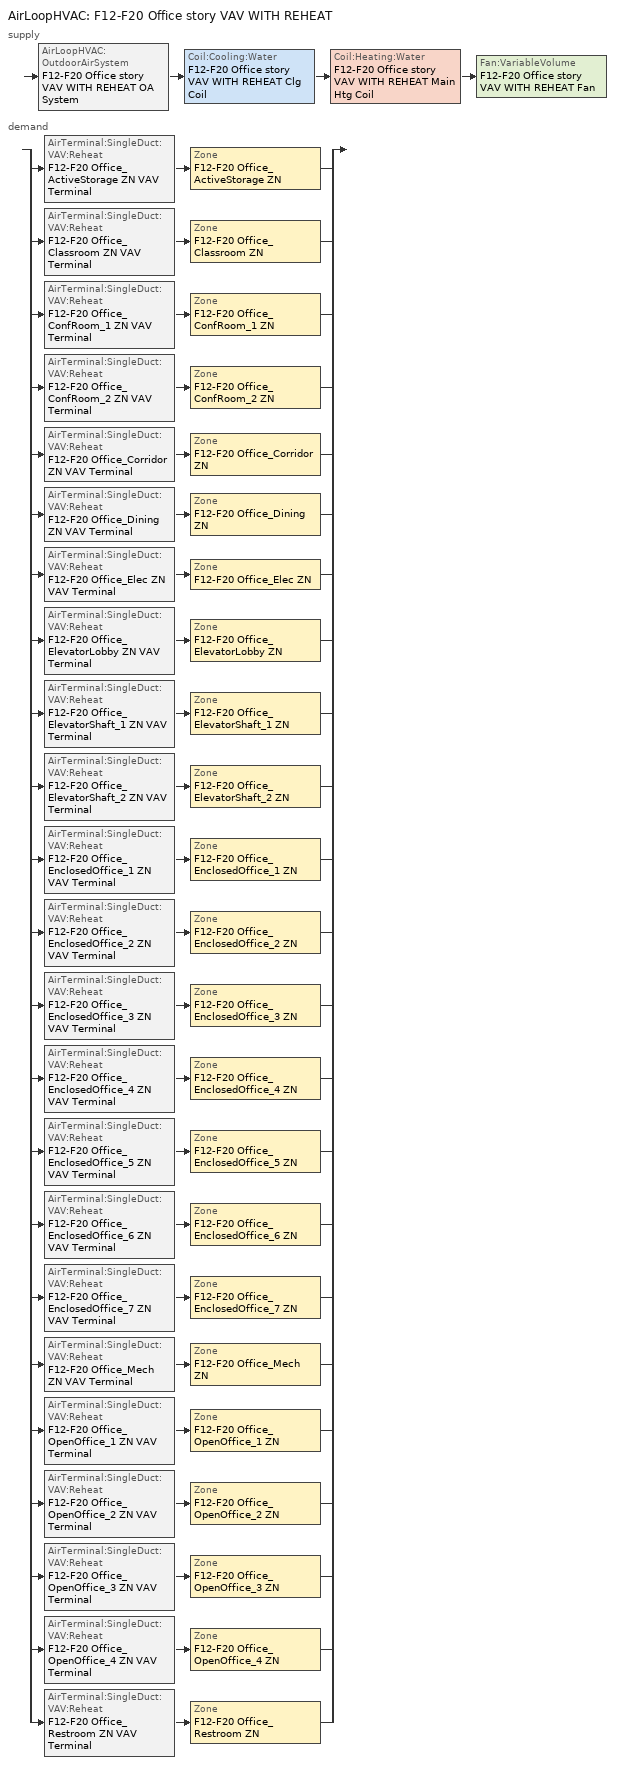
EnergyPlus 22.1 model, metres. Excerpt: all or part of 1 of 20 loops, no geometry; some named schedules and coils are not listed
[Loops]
AirLoopHVAC 'F12-F20 Office story VAV WITH REHEAT'
 supply: AirLoopHVAC:OutdoorAirSystem 'F12-F20 Office story VAV WITH REHEAT OA System' > Coil:Cooling:Water 'F12-F20 Office story VAV WITH REHEAT Clg Coil' > Coil:Heating:Water 'F12-F20 Office story VAV WITH REHEAT Main Htg Coil' > Fan:VariableVolume 'F12-F20 Office story VAV WITH REHEAT Fan'
 demand: split
  | AirTerminal:SingleDuct:VAV:Reheat 'F12-F20 Office_ActiveStorage ZN VAV Terminal' > Zone 'F12-F20 Office_ActiveStorage ZN'
  | AirTerminal:SingleDuct:VAV:Reheat 'F12-F20 Office_Classroom ZN VAV Terminal' > Zone 'F12-F20 Office_Classroom ZN'
  | AirTerminal:SingleDuct:VAV:Reheat 'F12-F20 Office_ConfRoom_1 ZN VAV Terminal' > Zone 'F12-F20 Office_ConfRoom_1 ZN'
  | AirTerminal:SingleDuct:VAV:Reheat 'F12-F20 Office_ConfRoom_2 ZN VAV Terminal' > Zone 'F12-F20 Office_ConfRoom_2 ZN'
  | AirTerminal:SingleDuct:VAV:Reheat 'F12-F20 Office_Corridor ZN VAV Terminal' > Zone 'F12-F20 Office_Corridor ZN'
  | AirTerminal:SingleDuct:VAV:Reheat 'F12-F20 Office_Dining ZN VAV Terminal' > Zone 'F12-F20 Office_Dining ZN'
  | AirTerminal:SingleDuct:VAV:Reheat 'F12-F20 Office_Elec ZN VAV Terminal' > Zone 'F12-F20 Office_Elec ZN'
  | AirTerminal:SingleDuct:VAV:Reheat 'F12-F20 Office_ElevatorLobby ZN VAV Terminal' > Zone 'F12-F20 Office_ElevatorLobby ZN'
  | AirTerminal:SingleDuct:VAV:Reheat 'F12-F20 Office_ElevatorShaft_1 ZN VAV Terminal' > Zone 'F12-F20 Office_ElevatorShaft_1 ZN'
  | AirTerminal:SingleDuct:VAV:Reheat 'F12-F20 Office_ElevatorShaft_2 ZN VAV Terminal' > Zone 'F12-F20 Office_ElevatorShaft_2 ZN'
  | AirTerminal:SingleDuct:VAV:Reheat 'F12-F20 Office_EnclosedOffice_1 ZN VAV Terminal' > Zone 'F12-F20 Office_EnclosedOffice_1 ZN'
  | AirTerminal:SingleDuct:VAV:Reheat 'F12-F20 Office_EnclosedOffice_2 ZN VAV Terminal' > Zone 'F12-F20 Office_EnclosedOffice_2 ZN'
  | AirTerminal:SingleDuct:VAV:Reheat 'F12-F20 Office_EnclosedOffice_3 ZN VAV Terminal' > Zone 'F12-F20 Office_EnclosedOffice_3 ZN'
  | AirTerminal:SingleDuct:VAV:Reheat 'F12-F20 Office_EnclosedOffice_4 ZN VAV Terminal' > Zone 'F12-F20 Office_EnclosedOffice_4 ZN'
  | AirTerminal:SingleDuct:VAV:Reheat 'F12-F20 Office_EnclosedOffice_5 ZN VAV Terminal' > Zone 'F12-F20 Office_EnclosedOffice_5 ZN'
  | AirTerminal:SingleDuct:VAV:Reheat 'F12-F20 Office_EnclosedOffice_6 ZN VAV Terminal' > Zone 'F12-F20 Office_EnclosedOffice_6 ZN'
  | AirTerminal:SingleDuct:VAV:Reheat 'F12-F20 Office_EnclosedOffice_7 ZN VAV Terminal' > Zone 'F12-F20 Office_EnclosedOffice_7 ZN'
  | AirTerminal:SingleDuct:VAV:Reheat 'F12-F20 Office_Mech ZN VAV Terminal' > Zone 'F12-F20 Office_Mech ZN'
  | AirTerminal:SingleDuct:VAV:Reheat 'F12-F20 Office_OpenOffice_1 ZN VAV Terminal' > Zone 'F12-F20 Office_OpenOffice_1 ZN'
  | AirTerminal:SingleDuct:VAV:Reheat 'F12-F20 Office_OpenOffice_2 ZN VAV Terminal' > Zone 'F12-F20 Office_OpenOffice_2 ZN'
  | AirTerminal:SingleDuct:VAV:Reheat 'F12-F20 Office_OpenOffice_3 ZN VAV Terminal' > Zone 'F12-F20 Office_OpenOffice_3 ZN'
  | AirTerminal:SingleDuct:VAV:Reheat 'F12-F20 Office_OpenOffice_4 ZN VAV Terminal' > Zone 'F12-F20 Office_OpenOffice_4 ZN'
  | AirTerminal:SingleDuct:VAV:Reheat 'F12-F20 Office_Restroom ZN VAV Terminal' > Zone 'F12-F20 Office_Restroom ZN'
[ZoneControl:Thermostat] Temperature Difference Between Cutout And Setpoint {deltaC}=0
Name | Zone or ZoneList | Control Type Schedule | Control 1
F12-F20 Office_ActiveStorage ZN Thermostat | F12-F20 Office_ActiveStorage ZN | F12-F20 Office_ActiveStorage ZN Thermostat Schedule | Storage Thermostat 1
F12-F20 Office_Classroom ZN Thermostat | F12-F20 Office_Classroom ZN | F12-F20 Office_Classroom ZN Thermostat Schedule | Classroom Thermostat 1
F12-F20 Office_ConfRoom_1 ZN Thermostat | F12-F20 Office_ConfRoom_1 ZN | F12-F20 Office_ConfRoom_1 ZN Thermostat Schedule | Conference Thermostat 1
F12-F20 Office_ConfRoom_2 ZN Thermostat | F12-F20 Office_ConfRoom_2 ZN | F12-F20 Office_ConfRoom_2 ZN Thermostat Schedule | Conference Thermostat 2
F12-F20 Office_Corridor ZN Thermostat | F12-F20 Office_Corridor ZN | F12-F20 Office_Corridor ZN Thermostat Schedule | Corridor Thermostat 2
F12-F20 Office_Dining ZN Thermostat | F12-F20 Office_Dining ZN | F12-F20 Office_Dining ZN Thermostat Schedule | Dining Thermostat 1
F12-F20 Office_Elec ZN Thermostat | F12-F20 Office_Elec ZN | F12-F20 Office_Elec ZN Thermostat Schedule | Elec/MechRoom Thermostat 5
F12-F20 Office_ElevatorLobby ZN Thermostat | F12-F20 Office_ElevatorLobby ZN | F12-F20 Office_ElevatorLobby ZN Thermostat Schedule | Elevator Lobby Thermostat 3
F12-F20 Office_EnclosedOffice_1 ZN Thermostat | F12-F20 Office_EnclosedOffice_1 ZN | F12-F20 Office_EnclosedOffice_1 ZN Thermostat Schedule | ClosedOffice Thermostat 1
F12-F20 Office_EnclosedOffice_2 ZN Thermostat | F12-F20 Office_EnclosedOffice_2 ZN | F12-F20 Office_EnclosedOffice_2 ZN Thermostat Schedule | ClosedOffice Thermostat 2
F12-F20 Office_EnclosedOffice_3 ZN Thermostat | F12-F20 Office_EnclosedOffice_3 ZN | F12-F20 Office_EnclosedOffice_3 ZN Thermostat Schedule | ClosedOffice Thermostat 3
F12-F20 Office_EnclosedOffice_4 ZN Thermostat | F12-F20 Office_EnclosedOffice_4 ZN | F12-F20 Office_EnclosedOffice_4 ZN Thermostat Schedule | ClosedOffice Thermostat 4
F12-F20 Office_EnclosedOffice_5 ZN Thermostat | F12-F20 Office_EnclosedOffice_5 ZN | F12-F20 Office_EnclosedOffice_5 ZN Thermostat Schedule | ClosedOffice Thermostat 5
F12-F20 Office_EnclosedOffice_6 ZN Thermostat | F12-F20 Office_EnclosedOffice_6 ZN | F12-F20 Office_EnclosedOffice_6 ZN Thermostat Schedule | ClosedOffice Thermostat 6
F12-F20 Office_EnclosedOffice_7 ZN Thermostat | F12-F20 Office_EnclosedOffice_7 ZN | F12-F20 Office_EnclosedOffice_7 ZN Thermostat Schedule | ClosedOffice Thermostat 7
F12-F20 Office_Mech ZN Thermostat | F12-F20 Office_Mech ZN | F12-F20 Office_Mech ZN Thermostat Schedule | Elec/MechRoom Thermostat 6
F12-F20 Office_OpenOffice_1 ZN Thermostat | F12-F20 Office_OpenOffice_1 ZN | F12-F20 Office_OpenOffice_1 ZN Thermostat Schedule | OpenOffice Thermostat 2
F12-F20 Office_OpenOffice_2 ZN Thermostat | F12-F20 Office_OpenOffice_2 ZN | F12-F20 Office_OpenOffice_2 ZN Thermostat Schedule | OpenOffice Thermostat 3
F12-F20 Office_OpenOffice_3 ZN Thermostat | F12-F20 Office_OpenOffice_3 ZN | F12-F20 Office_OpenOffice_3 ZN Thermostat Schedule | OpenOffice Thermostat 4
F12-F20 Office_OpenOffice_4 ZN Thermostat | F12-F20 Office_OpenOffice_4 ZN | F12-F20 Office_OpenOffice_4 ZN Thermostat Schedule | OpenOffice Thermostat 5
F12-F20 Office_Restroom ZN Thermostat | F12-F20 Office_Restroom ZN | F12-F20 Office_Restroom ZN Thermostat Schedule | Restroom Thermostat 1
[ThermostatSetpoint:DualSetpoint]
Name | Heating Setpoint Temperature Schedule | Cooling Setpoint Temperature Schedule
Storage Thermostat 1; Classroom Thermostat 1; Corridor Thermostat 2; Dining Thermostat 1; Elec/MechRoom Thermostat 5; Elevator Lobby Thermostat 3; Elec/MechRoom Thermostat 6; Restroom Thermostat 1 | OfficeLarge HTGSETP_SCH_YES_OPTIMUM | OfficeLarge CLGSETP_SCH_NO_SETBACK
Conference Thermostat 1; Conference Thermostat 2; ClosedOffice Thermostat 1; ClosedOffice Thermostat 2; ClosedOffice Thermostat 3; ClosedOffice Thermostat 4; ClosedOffice Thermostat 5; ClosedOffice Thermostat 6; ClosedOffice Thermostat 7; OpenOffice Thermostat 2; OpenOffice Thermostat 3; OpenOffice Thermostat 4; OpenOffice Thermostat 5 | OfficeLarge HTGSETP_SCH_YES_OPTIMUM - occupant standby mode | OfficeLarge CLGSETP_SCH_NO_SETBACK - occupant standby mode
[AirTerminal:SingleDuct:VAV:Reheat] Availability Schedule=Always On Discrete; Maximum Air Flow Rate {m3/s}=Autosize; Fixed Minimum Air Flow Rate {m3/s}=0; Maximum Hot Water or Steam Flow Rate {m3/s}=Autosize; Minimum Hot Water or Steam Flow Rate {m3/s}=0; Convergence Tolerance=0.001; Damper Heating Action=ReverseWithLimits; Maximum Flow per Zone Floor Area During Reheat {m3/s-m2}=Autocalculate; Maximum Flow Fraction During Reheat=0.5; Maximum Reheat Air Temperature {C}=40
Name | Zone Minimum Air Flow Input Method | Constant Minimum Air Flow Fraction | Reheat Coil | Minimum Air Flow Fraction Schedule
F12-F20 Office_ActiveStorage ZN VAV Terminal | Constant | 0.65 | F12-F20 Office_ActiveStorage ZN Reheat Coil
F12-F20 Office_Classroom ZN VAV Terminal | Constant | 0.512 | F12-F20 Office_Classroom ZN Reheat Coil
F12-F20 Office_ConfRoom_1 ZN VAV Terminal | Scheduled | 0 | F12-F20 Office_ConfRoom_1 ZN Reheat Coil | F12-F20 Office_ConfRoom_1 ZN VAV Terminal - MDP - adjusted
F12-F20 Office_ConfRoom_2 ZN VAV Terminal | Scheduled | 0 | F12-F20 Office_ConfRoom_2 ZN Reheat Coil | F12-F20 Office_ConfRoom_2 ZN VAV Terminal - MDP - adjusted
F12-F20 Office_Corridor ZN VAV Terminal | Constant | 0.219 | F12-F20 Office_Corridor ZN Reheat Coil
F12-F20 Office_Dining ZN VAV Terminal | Constant | 0.313 | F12-F20 Office_Dining ZN Reheat Coil
F12-F20 Office_Elec ZN VAV Terminal | Constant | 0.651 | F12-F20 Office_Elec ZN Reheat Coil
F12-F20 Office_ElevatorLobby ZN VAV Terminal | Constant | 0.406 | F12-F20 Office_ElevatorLobby ZN Reheat Coil
F12-F20 Office_ElevatorShaft_1 ZN VAV Terminal | Constant | 0.01 | F12-F20 Office_ElevatorShaft_1 ZN Reheat Coil
F12-F20 Office_ElevatorShaft_2 ZN VAV Terminal | Constant | 0.01 | F12-F20 Office_ElevatorShaft_2 ZN Reheat Coil
F12-F20 Office_EnclosedOffice_1 ZN VAV Terminal | Scheduled | 0 | F12-F20 Office_EnclosedOffice_1 ZN Reheat Coil | F12-F20 Office_EnclosedOffice_1 ZN VAV Terminal - MDP - adjusted
F12-F20 Office_EnclosedOffice_2 ZN VAV Terminal | Scheduled | 0 | F12-F20 Office_EnclosedOffice_2 ZN Reheat Coil | F12-F20 Office_EnclosedOffice_2 ZN VAV Terminal - MDP - adjusted
F12-F20 Office_EnclosedOffice_3 ZN VAV Terminal | Scheduled | 0 | F12-F20 Office_EnclosedOffice_3 ZN Reheat Coil | F12-F20 Office_EnclosedOffice_3 ZN VAV Terminal - MDP - adjusted
F12-F20 Office_EnclosedOffice_4 ZN VAV Terminal | Scheduled | 0 | F12-F20 Office_EnclosedOffice_4 ZN Reheat Coil | F12-F20 Office_EnclosedOffice_4 ZN VAV Terminal - MDP - adjusted
F12-F20 Office_EnclosedOffice_5 ZN VAV Terminal | Scheduled | 0 | F12-F20 Office_EnclosedOffice_5 ZN Reheat Coil | F12-F20 Office_EnclosedOffice_5 ZN VAV Terminal - MDP - adjusted
F12-F20 Office_EnclosedOffice_6 ZN VAV Terminal | Scheduled | 0 | F12-F20 Office_EnclosedOffice_6 ZN Reheat Coil | F12-F20 Office_EnclosedOffice_6 ZN VAV Terminal - MDP - adjusted
F12-F20 Office_EnclosedOffice_7 ZN VAV Terminal | Scheduled | 0 | F12-F20 Office_EnclosedOffice_7 ZN Reheat Coil | F12-F20 Office_EnclosedOffice_7 ZN VAV Terminal - MDP - adjusted
F12-F20 Office_Mech ZN VAV Terminal | Constant | 0.658 | F12-F20 Office_Mech ZN Reheat Coil
F12-F20 Office_OpenOffice_1 ZN VAV Terminal | Scheduled | 0 | F12-F20 Office_OpenOffice_1 ZN Reheat Coil | F12-F20 Office_OpenOffice_1 ZN VAV Terminal - MDP - adjusted
F12-F20 Office_OpenOffice_2 ZN VAV Terminal | Scheduled | 0 | F12-F20 Office_OpenOffice_2 ZN Reheat Coil | F12-F20 Office_OpenOffice_2 ZN VAV Terminal - MDP - adjusted
F12-F20 Office_OpenOffice_3 ZN VAV Terminal | Scheduled | 0 | F12-F20 Office_OpenOffice_3 ZN Reheat Coil | F12-F20 Office_OpenOffice_3 ZN VAV Terminal - MDP - adjusted
F12-F20 Office_OpenOffice_4 ZN VAV Terminal | Scheduled | 0 | F12-F20 Office_OpenOffice_4 ZN Reheat Coil | F12-F20 Office_OpenOffice_4 ZN VAV Terminal - MDP - adjusted
F12-F20 Office_Restroom ZN VAV Terminal | Constant | 0.215 | F12-F20 Office_Restroom ZN Reheat Coil
[Coil:Heating:Water]
F12-F20 Office story VAV WITH REHEAT Main Htg Coil: Availability Schedule=Always On Discrete; U-Factor Times Area Value {W/K}=Autosize; Maximum Water Flow Rate {m3/s}=Autosize; Performance Input Method=UFactorTimesAreaAndDesignWaterFlowRate; Rated Capacity {W}=Autosize; Rated Inlet Water Temperature {C}=82.2222; Rated Inlet Air Temperature {C}=7.22222; Rated Outlet Water Temperature {C}=71.1111; Rated Outlet Air Temperature {C}=12.7778; Rated Ratio for Air and Water Convection=0.5
[Zone equipment]
F12-F20 Office_ActiveStorage ZN: F12-F20 Office_ActiveStorage ZN VAV Terminal
F12-F20 Office_Classroom ZN: F12-F20 Office_Classroom ZN VAV Terminal
F12-F20 Office_ConfRoom_1 ZN: F12-F20 Office_ConfRoom_1 ZN VAV Terminal
F12-F20 Office_ConfRoom_2 ZN: F12-F20 Office_ConfRoom_2 ZN VAV Terminal
F12-F20 Office_Corridor ZN: F12-F20 Office_Corridor ZN VAV Terminal
F12-F20 Office_Dining ZN: F12-F20 Office_Dining ZN VAV Terminal
F12-F20 Office_Elec ZN: F12-F20 Office_Elec ZN VAV Terminal
F12-F20 Office_ElevatorLobby ZN: F12-F20 Office_ElevatorLobby ZN VAV Terminal
F12-F20 Office_ElevatorShaft_1 ZN: F12-F20 Office_ElevatorShaft_1 ZN VAV Terminal
F12-F20 Office_ElevatorShaft_2 ZN: F12-F20 Office_ElevatorShaft_2 ZN VAV Terminal
F12-F20 Office_EnclosedOffice_1 ZN: F12-F20 Office_EnclosedOffice_1 ZN VAV Terminal
F12-F20 Office_EnclosedOffice_2 ZN: F12-F20 Office_EnclosedOffice_2 ZN VAV Terminal
F12-F20 Office_EnclosedOffice_3 ZN: F12-F20 Office_EnclosedOffice_3 ZN VAV Terminal
F12-F20 Office_EnclosedOffice_4 ZN: F12-F20 Office_EnclosedOffice_4 ZN VAV Terminal
F12-F20 Office_EnclosedOffice_5 ZN: F12-F20 Office_EnclosedOffice_5 ZN VAV Terminal
F12-F20 Office_EnclosedOffice_6 ZN: F12-F20 Office_EnclosedOffice_6 ZN VAV Terminal
F12-F20 Office_EnclosedOffice_7 ZN: F12-F20 Office_EnclosedOffice_7 ZN VAV Terminal
F12-F20 Office_Mech ZN: F12-F20 Office_Mech ZN VAV Terminal
F12-F20 Office_OpenOffice_1 ZN: F12-F20 Office_OpenOffice_1 ZN VAV Terminal
F12-F20 Office_OpenOffice_2 ZN: F12-F20 Office_OpenOffice_2 ZN VAV Terminal
F12-F20 Office_OpenOffice_3 ZN: F12-F20 Office_OpenOffice_3 ZN VAV Terminal
F12-F20 Office_OpenOffice_4 ZN: F12-F20 Office_OpenOffice_4 ZN VAV Terminal
F12-F20 Office_Restroom ZN: F12-F20 Office_Restroom ZN VAV Terminal
[Sizing:Zone] Zone Cooling Design Supply Air Temperature Input Method=SupplyAirTemperature; Zone Cooling Design Supply Air Temperature {C}=12.7778; Zone Cooling Design Supply Air Temperature Difference {deltaC}=11.11; Zone Heating Design Supply Air Temperature Input Method=SupplyAirTemperature; Zone Heating Design Supply Air Temperature {C}=40; Zone Heating Design Supply Air Temperature Difference {deltaC}=11.11; Zone Cooling Design Supply Air Humidity Ratio {kgWater/kgDryAir}=0.0085; Zone Heating Design Supply Air Humidity Ratio {kgWater/kgDryAir}=0.008; Cooling Design Air Flow Method=DesignDayWithLimit; Cooling Design Air Flow Rate {m3/s}=0; Cooling Minimum Air Flow per Zone Floor Area {m3/s-m2}=0.000762; Cooling Minimum Air Flow {m3/s}=0; Cooling Minimum Air Flow Fraction=0; Heating Design Air Flow Method=DesignDay; Heating Design Air Flow Rate {m3/s}=0; Heating Maximum Air Flow per Zone Floor Area {m3/s-m2}=0.002032; Heating Maximum Air Flow {m3/s}=0.141576; Heating Maximum Air Flow Fraction=1; Account for Dedicated Outdoor Air System=No
Name | Design Specification Outdoor Air Object | Design Specification Zone Air Distribution Object
F12-F20 Office_ActiveStorage ZN | Storage Ventilation | F12-F20 Office_ActiveStorage ZN Design Spec Zone Air Dist
F12-F20 Office_Classroom ZN | Classroom Ventilation | F12-F20 Office_Classroom ZN Design Spec Zone Air Dist
F12-F20 Office_ConfRoom_1 ZN | Conference Ventilation | F12-F20 Office_ConfRoom_1 ZN Design Spec Zone Air Dist
F12-F20 Office_ConfRoom_2 ZN | Conference Ventilation | F12-F20 Office_ConfRoom_2 ZN Design Spec Zone Air Dist
F12-F20 Office_Corridor ZN | Corridor Ventilation | F12-F20 Office_Corridor ZN Design Spec Zone Air Dist
F12-F20 Office_Dining ZN | Dining Ventilation | F12-F20 Office_Dining ZN Design Spec Zone Air Dist
F12-F20 Office_Elec ZN | Elec/MechRoom Ventilation | F12-F20 Office_Elec ZN Design Spec Zone Air Dist
F12-F20 Office_ElevatorLobby ZN | Elevator Lobby Ventilation | F12-F20 Office_ElevatorLobby ZN Design Spec Zone Air Dist
F12-F20 Office_ElevatorShaft_1 ZN | Elevator Shaft Ventilation | F12-F20 Office_ElevatorShaft_1 ZN Design Spec Zone Air Dist
F12-F20 Office_ElevatorShaft_2 ZN | Elevator Shaft Ventilation | F12-F20 Office_ElevatorShaft_2 ZN Design Spec Zone Air Dist
F12-F20 Office_EnclosedOffice_1 ZN | ClosedOffice Ventilation | F12-F20 Office_EnclosedOffice_1 ZN Design Spec Zone Air Dist
F12-F20 Office_EnclosedOffice_2 ZN | ClosedOffice Ventilation | F12-F20 Office_EnclosedOffice_2 ZN Design Spec Zone Air Dist
F12-F20 Office_EnclosedOffice_3 ZN | ClosedOffice Ventilation | F12-F20 Office_EnclosedOffice_3 ZN Design Spec Zone Air Dist
F12-F20 Office_EnclosedOffice_4 ZN | ClosedOffice Ventilation | F12-F20 Office_EnclosedOffice_4 ZN Design Spec Zone Air Dist
F12-F20 Office_EnclosedOffice_5 ZN | ClosedOffice Ventilation | F12-F20 Office_EnclosedOffice_5 ZN Design Spec Zone Air Dist
F12-F20 Office_EnclosedOffice_6 ZN | ClosedOffice Ventilation | F12-F20 Office_EnclosedOffice_6 ZN Design Spec Zone Air Dist
F12-F20 Office_EnclosedOffice_7 ZN | ClosedOffice Ventilation | F12-F20 Office_EnclosedOffice_7 ZN Design Spec Zone Air Dist
F12-F20 Office_Mech ZN | Elec/MechRoom Ventilation | F12-F20 Office_Mech ZN Design Spec Zone Air Dist
F12-F20 Office_OpenOffice_1 ZN | OpenOffice Ventilation | F12-F20 Office_OpenOffice_1 ZN Design Spec Zone Air Dist
F12-F20 Office_OpenOffice_2 ZN | OpenOffice Ventilation | F12-F20 Office_OpenOffice_2 ZN Design Spec Zone Air Dist
F12-F20 Office_OpenOffice_3 ZN | OpenOffice Ventilation | F12-F20 Office_OpenOffice_3 ZN Design Spec Zone Air Dist
F12-F20 Office_OpenOffice_4 ZN | OpenOffice Ventilation | F12-F20 Office_OpenOffice_4 ZN Design Spec Zone Air Dist
F12-F20 Office_Restroom ZN | Restroom Ventilation | F12-F20 Office_Restroom ZN Design Spec Zone Air Dist
[DesignSpecification:OutdoorAir] Outdoor Air Method=Sum; Outdoor Air Flow per Zone {m3/s}=0; Outdoor Air Flow Air Changes per Hour {1/hr}=0
Name | Outdoor Air Flow per Person {m3/s-person} | Outdoor Air Flow per Zone Floor Area {m3/s-m2}
Corridor Ventilation; Restroom Ventilation | 0 | 0.0003048
Elec/MechRoom Ventilation; Storage Ventilation | 0 | 0.0006096
Elevator Lobby Ventilation; OpenOffice Ventilation; Conference Ventilation; Dining Ventilation; ClosedOffice Ventilation | 0.00235974 | 0.0003048
Elevator Shaft Ventilation | 0 | 0
Classroom Ventilation | 0.00471947 | 0.0006096
[DesignSpecification:ZoneAirDistribution] Minimum Zone Ventilation Efficiency=0.6
F12-F20 Office_ActiveStorage ZN Design Spec Zone Air Dist; F12-F20 Office_Classroom ZN Design Spec Zone Air Dist; F12-F20 Office_ConfRoom_1 ZN Design Spec Zone Air Dist; F12-F20 Office_ConfRoom_2 ZN Design Spec Zone Air Dist; F12-F20 Office_Corridor ZN Design Spec Zone Air Dist; F12-F20 Office_Dining ZN Design Spec Zone Air Dist; F12-F20 Office_Elec ZN Design Spec Zone Air Dist; F12-F20 Office_ElevatorLobby ZN Design Spec Zone Air Dist; F12-F20 Office_ElevatorShaft_1 ZN Design Spec Zone Air Dist; F12-F20 Office_ElevatorShaft_2 ZN Design Spec Zone Air Dist; F12-F20 Office_EnclosedOffice_1 ZN Design Spec Zone Air Dist; F12-F20 Office_EnclosedOffice_2 ZN Design Spec Zone Air Dist; F12-F20 Office_EnclosedOffice_3 ZN Design Spec Zone Air Dist; F12-F20 Office_EnclosedOffice_4 ZN Design Spec Zone Air Dist; F12-F20 Office_EnclosedOffice_5 ZN Design Spec Zone Air Dist; F12-F20 Office_EnclosedOffice_6 ZN Design Spec Zone Air Dist; F12-F20 Office_EnclosedOffice_7 ZN Design Spec Zone Air Dist; F12-F20 Office_Mech ZN Design Spec Zone Air Dist; F12-F20 Office_OpenOffice_1 ZN Design Spec Zone Air Dist; F12-F20 Office_OpenOffice_2 ZN Design Spec Zone Air Dist; F12-F20 Office_OpenOffice_3 ZN Design Spec Zone Air Dist; F12-F20 Office_OpenOffice_4 ZN Design Spec Zone Air Dist; F12-F20 Office_Restroom ZN Design Spec Zone Air Dist
[Coil:Cooling:Water]
F12-F20 Office story VAV WITH REHEAT Clg Coil: Availability Schedule=Always On Discrete; Design Water Flow Rate {m3/s}=Autosize; Design Air Flow Rate {m3/s}=Autosize; Design Inlet Water Temperature {C}=Autosize; Design Inlet Air Temperature {C}=Autosize; Design Outlet Air Temperature {C}=Autosize; Design Inlet Air Humidity Ratio {kgWater/kgDryAir}=Autosize; Design Outlet Air Humidity Ratio {kgWater/kgDryAir}=Autosize; Type of Analysis=SimpleAnalysis; Heat Exchanger Configuration=CrossFlow
[AirLoopHVAC]
F12-F20 Office story VAV WITH REHEAT: Design Supply Air Flow Rate {m3/s}=AutoSize; Design Return Air Flow Fraction of Supply Air Flow=1
[Sizing:System]
F12-F20 Office story VAV WITH REHEAT: Type of Load to Size On=Sensible; Design Outdoor Air Flow Rate {m3/s}=9.7096; Central Heating Maximum System Air Flow Ratio=0.3; Preheat Design Temperature {C}=7.22222; Preheat Design Humidity Ratio {kgWater/kgDryAir}=0.008; Precool Design Temperature {C}=12.7778; Precool Design Humidity Ratio {kgWater/kgDryAir}=0.008; Central Cooling Design Supply Air Temperature {C}=12.7778; Central Heating Design Supply Air Temperature {C}=12.7778; Type of Zone Sum to Use=Coincident; 100% Outdoor Air in Cooling=No; 100% Outdoor Air in Heating=No; Central Cooling Design Supply Air Humidity Ratio {kgWater/kgDryAir}=0.0085; Central Heating Design Supply Air Humidity Ratio {kgWater/kgDryAir}=0.008; Cooling Supply Air Flow Rate Method=DesignDay; Cooling Supply Air Flow Rate {m3/s}=0; Cooling Supply Air Flow Rate Per Floor Area {m3/s-m2}=0.00996765; Cooling Fraction of Autosized Cooling Supply Air Flow Rate=1; Cooling Supply Air Flow Rate Per Unit Cooling Capacity {m3/s-W}=3.94755e-05; Heating Supply Air Flow Rate Method=DesignDay; Heating Supply Air Flow Rate {m3/s}=0; Heating Supply Air Flow Rate Per Floor Area {m3/s-m2}=0.00996765; Heating Fraction of Autosized Heating Supply Air Flow Rate=1; Heating Fraction of Autosized Cooling Supply Air Flow Rate=1; Heating Supply Air Flow Rate Per Unit Heating Capacity {m3/s-W}=3.15882e-05; System Outdoor Air Method=ZoneSum; Zone Maximum Outdoor Air Fraction=1; Cooling Design Capacity Method=CoolingDesignCapacity; Cooling Design Capacity {W}=Autosize; Cooling Design Capacity Per Floor Area {W/m2}=234.7; Fraction of Autosized Cooling Design Capacity=1; Heating Design Capacity Method=HeatingDesignCapacity; Heating Design Capacity {W}=Autosize; Heating Design Capacity Per Floor Area {W/m2}=157; Fraction of Autosized Heating Design Capacity=1; Central Cooling Capacity Control Method=OnOff; Occupant Diversity=Autosize
[Controller:WaterCoil] Control Variable=Temperature; Actuator Variable=Flow; Maximum Actuated Flow {m3/s}=Autosize; Minimum Actuated Flow {m3/s}=0
Name | Action | Controller Convergence Tolerance {deltaC}
F12-F20 Office story VAV WITH REHEAT Clg Coil Controller | Reverse | Autosize
F12-F20 Office story VAV WITH REHEAT Main Htg Coil Controller | Normal | 0.0001
[Controller:OutdoorAir]
F12-F20 Office story VAV WITH REHEAT OA Controller: Minimum Outdoor Air Flow Rate {m3/s}=0; Maximum Outdoor Air Flow Rate {m3/s}=Autosize; Economizer Control Type=DifferentialDryBulb; Economizer Control Action Type=ModulateFlow; Lockout Type=LockoutWithHeating; Minimum Limit Type=FixedMinimum; Minimum Outdoor Air Schedule=OfficeLarge MinOA_MotorizedDamper_Sched; Maximum Fraction of Outdoor Air Schedule=F12-F20 Office story VAV WITH REHEAT_MAX_OA_FRAC; Mechanical Ventilation Controller=F12-F20 Office story VAV WITH REHEAT Vent Controller; High Humidity Control=No; High Humidity Outdoor Air Flow Ratio=1; Control High Indoor Humidity Based on Outdoor Humidity Ratio=Yes; Heat Recovery Bypass Control Type=BypassWhenOAFlowGreaterThanMinimum
[Controller:MechanicalVentilation]
F12-F20 Office story VAV WITH REHEAT Vent Controller: Availability Schedule=OfficeLarge MinOA_MotorizedDamper_Sched; Demand Controlled Ventilation=No; System Outdoor Air Method=Standard62.1VentilationRateProcedureWithLimit; Zone or ZoneList Name 1=F12-F20 Office_ActiveStorage ZN; Design Specification Outdoor Air Object Name 1=Storage Ventilation; Design Specification Zone Air Distribution Object Name 1=F12-F20 Office_ActiveStorage ZN Design Spec Zone Air Dist; Zone or ZoneList Name 2=F12-F20 Office_Classroom ZN; Design Specification Outdoor Air Object Name 2=Classroom Ventilation; Design Specification Zone Air Distribution Object Name 2=F12-F20 Office_Classroom ZN Design Spec Zone Air Dist; Zone or ZoneList Name 3=F12-F20 Office_ConfRoom_1 ZN; Design Specification Outdoor Air Object Name 3=Conference Ventilation; Design Specification Zone Air Distribution Object Name 3=F12-F20 Office_ConfRoom_1 ZN Design Spec Zone Air Dist; Zone or ZoneList Name 4=F12-F20 Office_ConfRoom_2 ZN; Design Specification Outdoor Air Object Name 4=Conference Ventilation; Design Specification Zone Air Distribution Object Name 4=F12-F20 Office_ConfRoom_2 ZN Design Spec Zone Air Dist; Zone or ZoneList Name 5=F12-F20 Office_Corridor ZN; Design Specification Outdoor Air Object Name 5=Corridor Ventilation; Design Specification Zone Air Distribution Object Name 5=F12-F20 Office_Corridor ZN Design Spec Zone Air Dist; Zone or ZoneList Name 6=F12-F20 Office_Dining ZN; Design Specification Outdoor Air Object Name 6=Dining Ventilation; Design Specification Zone Air Distribution Object Name 6=F12-F20 Office_Dining ZN Design Spec Zone Air Dist; Zone or ZoneList Name 7=F12-F20 Office_Elec ZN; Design Specification Outdoor Air Object Name 7=Elec/MechRoom Ventilation; Design Specification Zone Air Distribution Object Name 7=F12-F20 Office_Elec ZN Design Spec Zone Air Dist; Zone or ZoneList Name 8=F12-F20 Office_ElevatorLobby ZN; Design Specification Outdoor Air Object Name 8=Elevator Lobby Ventilation; Design Specification Zone Air Distribution Object Name 8=F12-F20 Office_ElevatorLobby ZN Design Spec Zone Air Dist; Zone or ZoneList Name 9=F12-F20 Office_ElevatorShaft_1 ZN; Design Specification Outdoor Air Object Name 9=Elevator Shaft Ventilation; Design Specification Zone Air Distribution Object Name 9=F12-F20 Office_ElevatorShaft_1 ZN Design Spec Zone Air Dist; Zone or ZoneList Name 10=F12-F20 Office_ElevatorShaft_2 ZN; Design Specification Outdoor Air Object Name 10=Elevator Shaft Ventilation; Design Specification Zone Air Distribution Object Name 10=F12-F20 Office_ElevatorShaft_2 ZN Design Spec Zone Air Dist; Zone or ZoneList Name 11=F12-F20 Office_EnclosedOffice_1 ZN; Design Specification Outdoor Air Object Name 11=ClosedOffice Ventilation; Design Specification Zone Air Distribution Object Name 11=F12-F20 Office_EnclosedOffice_1 ZN Design Spec Zone Air Dist; Zone or ZoneList Name 12=F12-F20 Office_EnclosedOffice_2 ZN; Design Specification Outdoor Air Object Name 12=ClosedOffice Ventilation; Design Specification Zone Air Distribution Object Name 12=F12-F20 Office_EnclosedOffice_2 ZN Design Spec Zone Air Dist; Zone or ZoneList Name 13=F12-F20 Office_EnclosedOffice_3 ZN; Design Specification Outdoor Air Object Name 13=ClosedOffice Ventilation; Design Specification Zone Air Distribution Object Name 13=F12-F20 Office_EnclosedOffice_3 ZN Design Spec Zone Air Dist; Zone or ZoneList Name 14=F12-F20 Office_EnclosedOffice_4 ZN; Design Specification Outdoor Air Object Name 14=ClosedOffice Ventilation; Design Specification Zone Air Distribution Object Name 14=F12-F20 Office_EnclosedOffice_4 ZN Design Spec Zone Air Dist; Zone or ZoneList Name 15=F12-F20 Office_EnclosedOffice_5 ZN; Design Specification Outdoor Air Object Name 15=ClosedOffice Ventilation; Design Specification Zone Air Distribution Object Name 15=F12-F20 Office_EnclosedOffice_5 ZN Design Spec Zone Air Dist; Zone or ZoneList Name 16=F12-F20 Office_EnclosedOffice_6 ZN; Design Specification Outdoor Air Object Name 16=ClosedOffice Ventilation; Design Specification Zone Air Distribution Object Name 16=F12-F20 Office_EnclosedOffice_6 ZN Design Spec Zone Air Dist; Zone or ZoneList Name 17=F12-F20 Office_EnclosedOffice_7 ZN; Design Specification Outdoor Air Object Name 17=ClosedOffice Ventilation; Design Specification Zone Air Distribution Object Name 17=F12-F20 Office_EnclosedOffice_7 ZN Design Spec Zone Air Dist; Zone or ZoneList Name 18=F12-F20 Office_Mech ZN; Design Specification Outdoor Air Object Name 18=Elec/MechRoom Ventilation; Design Specification Zone Air Distribution Object Name 18=F12-F20 Office_Mech ZN Design Spec Zone Air Dist; Zone or ZoneList Name 19=F12-F20 Office_OpenOffice_1 ZN; Design Specification Outdoor Air Object Name 19=OpenOffice Ventilation; Design Specification Zone Air Distribution Object Name 19=F12-F20 Office_OpenOffice_1 ZN Design Spec Zone Air Dist; Zone or ZoneList Name 20=F12-F20 Office_OpenOffice_2 ZN; Design Specification Outdoor Air Object Name 20=OpenOffice Ventilation; Design Specification Zone Air Distribution Object Name 20=F12-F20 Office_OpenOffice_2 ZN Design Spec Zone Air Dist; Zone or ZoneList Name 21=F12-F20 Office_OpenOffice_3 ZN; Design Specification Outdoor Air Object Name 21=OpenOffice Ventilation; Design Specification Zone Air Distribution Object Name 21=F12-F20 Office_OpenOffice_3 ZN Design Spec Zone Air Dist; Zone or ZoneList Name 22=F12-F20 Office_OpenOffice_4 ZN; Design Specification Outdoor Air Object Name 22=OpenOffice Ventilation; Design Specification Zone Air Distribution Object Name 22=F12-F20 Office_OpenOffice_4 ZN Design Spec Zone Air Dist; Zone or ZoneList Name 23=F12-F20 Office_Restroom ZN; Design Specification Outdoor Air Object Name 23=Restroom Ventilation; Design Specification Zone Air Distribution Object Name 23=F12-F20 Office_Restroom ZN Design Spec Zone Air Dist
[HeatExchanger:AirToAir:SensibleAndLatent]
F12-F20 Office story VAV WITH REHEAT ERV: Availability Schedule=Always On Discrete; Nominal Supply Air Flow Rate {m3/s}=Autosize; Sensible Effectiveness at 100% Heating Air Flow=0.7; Latent Effectiveness at 100% Heating Air Flow=0.6; Sensible Effectiveness at 75% Heating Air Flow=0.7; Latent Effectiveness at 75% Heating Air Flow=0.6; Sensible Effectiveness at 100% Cooling Air Flow=0.75; Latent Effectiveness at 100% Cooling Air Flow=0.6; Sensible Effectiveness at 75% Cooling Air Flow=0.75; Latent Effectiveness at 75% Cooling Air Flow=0.6; Nominal Electric Power {W}=8635.75; Supply Air Outlet Temperature Control=Yes; Heat Exchanger Type=Rotary; Frost Control Type=ExhaustOnly; Threshold Temperature {C}=-23.3; Initial Defrost Time Fraction=0.167; Rate of Defrost Time Fraction Increase {1/K}=1.44; Economizer Lockout=Yes
[SetpointManager:OutdoorAirPretreat]
Setpoint Manager Outdoor Air Pretreat 2: Control Variable=Temperature; Minimum Setpoint Temperature {C}=-99; Maximum Setpoint Temperature {C}=99; Minimum Setpoint Humidity Ratio {kgWater/kgDryAir}=1e-05; Maximum Setpoint Humidity Ratio {kgWater/kgDryAir}=1; Setpoint Node or NodeList=F12-F20 Office story VAV WITH REHEAT ERV Primary Outlet Air Node
[SetpointManager:MixedAir] Control Variable=Temperature
Name | Setpoint Node or NodeList
F12-F20 Office story VAV WITH REHEAT Mixed Air Node OS Default SPM | F12-F20 Office story VAV WITH REHEAT Mixed Air Node
F12-F20 Office story VAV WITH REHEAT Clg Coil Outlet Air Node OS Default SPM | F12-F20 Office story VAV WITH REHEAT Clg Coil Outlet Air Node
F12-F20 Office story VAV WITH REHEAT Main Htg Coil Outlet Air Node OS Default SPM | F12-F20 Office story VAV WITH REHEAT Main Htg Coil Outlet Air Node
[Fan:VariableVolume]
F12-F20 Office story VAV WITH REHEAT Fan: Availability Schedule=OfficeLarge HVACOperationSchd; Fan Total Efficiency=0.6227; Pressure Rise {Pa}=1389.92; Maximum Flow Rate {m3/s}=AutoSize; Fan Power Minimum Flow Rate Input Method=Fraction; Fan Power Minimum Flow Fraction=0.25; Fan Power Minimum Air Flow Rate {m3/s}=0; Motor Efficiency=0.958; Motor In Airstream Fraction=1; Fan Power Coefficient 1=0.04076; Fan Power Coefficient 2=0.0881; Fan Power Coefficient 3=-0.0729; Fan Power Coefficient 4=0.9437; Fan Power Coefficient 5=0
[SetpointManager:Warmest]
F12-F20 Office story VAV WITH REHEAT SAT Warmest Reset: Control Variable=Temperature; HVAC Air Loop=F12-F20 Office story VAV WITH REHEAT; Minimum Setpoint Temperature {C}=12.7778; Maximum Setpoint Temperature {C}=15.5556; Strategy=MaximumTemperature; Setpoint Node or NodeList=F12-F20 Office story VAV WITH REHEAT Supply Outlet Node
[Schedule:Day:Interval]
F12-F20 Office_ConfRoom_1 ZN VAV Terminal - MDP Default 1: No, 12:00, 0.231, 13:00, 0.1, 24:00, 0.231
F12-F20 Office_ConfRoom_2 ZN VAV Terminal - MDP Default 1: No, 12:00, 0.349, 13:00, 0.1, 24:00, 0.349
F12-F20 Office_EnclosedOffice_1 ZN VAV Terminal - MDP Default 1: No, 12:00, 0.294, 13:00, 0.1, 24:00, 0.294
F12-F20 Office_EnclosedOffice_2 ZN VAV Terminal - MDP Default 1: No, 12:00, 0.292, 13:00, 0.1, 24:00, 0.292
F12-F20 Office_EnclosedOffice_3 ZN VAV Terminal - MDP Default 1: No, 12:00, 0.286, 13:00, 0.1, 24:00, 0.286
F12-F20 Office_EnclosedOffice_4 ZN VAV Terminal - MDP Default 1: No, 12:00, 0.06, 13:00, 0.1, 24:00, 0.06
F12-F20 Office_EnclosedOffice_5 ZN VAV Terminal - MDP Default 1: No, 12:00, 0.069, 13:00, 0.1, 24:00, 0.069
F12-F20 Office_EnclosedOffice_6 ZN VAV Terminal - MDP Default 1: No, 12:00, 0.046, 13:00, 0.1, 24:00, 0.046
F12-F20 Office_EnclosedOffice_7 ZN VAV Terminal - MDP Default 1: No, 12:00, 0.077, 13:00, 0.1, 24:00, 0.077
F12-F20 Office_OpenOffice_1 ZN VAV Terminal - MDP Default 1: No, 12:00, 0.116, 13:00, 0.1, 24:00, 0.116
F12-F20 Office_OpenOffice_2 ZN VAV Terminal - MDP Default 1: No, 12:00, 0.175, 13:00, 0.1, 24:00, 0.175
F12-F20 Office_OpenOffice_3 ZN VAV Terminal - MDP Default 1: No, 12:00, 0.121, 13:00, 0.1, 24:00, 0.121
F12-F20 Office_OpenOffice_4 ZN VAV Terminal - MDP Default 1: No, 12:00, 0.23, 13:00, 0.1, 24:00, 0.23
[Schedule:Week:Daily]
F12-F20 Office_ConfRoom_1 ZN VAV Terminal - MDP - adjusted Week Rule - Jan1-Dec31: F12-F20 Office_ConfRoom_1 ZN VAV Terminal - MDP Default 1, F12-F20 Office_ConfRoom_1 ZN VAV Terminal - MDP Default 1, F12-F20 Office_ConfRoom_1 ZN VAV Terminal - MDP Default 1, F12-F20 Office_ConfRoom_1 ZN VAV Terminal - MDP Default 1, F12-F20 Office_ConfRoom_1 ZN VAV Terminal - MDP Default 1, F12-F20 Office_ConfRoom_1 ZN VAV Terminal - MDP Default 1, F12-F20 Office_ConfRoom_1 ZN VAV Terminal - MDP Default 1, F12-F20 Office_ConfRoom_1 ZN VAV Terminal - MDP Default 1, F12-F20 Office_ConfRoom_1 ZN VAV Terminal - MDP Default 1, F12-F20 Office_ConfRoom_1 ZN VAV Terminal - MDP Default 1, F12-F20 Office_ConfRoom_1 ZN VAV Terminal - MDP Default 1, F12-F20 Office_ConfRoom_1 ZN VAV Terminal - MDP Default 1
F12-F20 Office_ConfRoom_2 ZN VAV Terminal - MDP - adjusted Week Rule - Jan1-Dec31: F12-F20 Office_ConfRoom_2 ZN VAV Terminal - MDP Default 1, F12-F20 Office_ConfRoom_2 ZN VAV Terminal - MDP Default 1, F12-F20 Office_ConfRoom_2 ZN VAV Terminal - MDP Default 1, F12-F20 Office_ConfRoom_2 ZN VAV Terminal - MDP Default 1, F12-F20 Office_ConfRoom_2 ZN VAV Terminal - MDP Default 1, F12-F20 Office_ConfRoom_2 ZN VAV Terminal - MDP Default 1, F12-F20 Office_ConfRoom_2 ZN VAV Terminal - MDP Default 1, F12-F20 Office_ConfRoom_2 ZN VAV Terminal - MDP Default 1, F12-F20 Office_ConfRoom_2 ZN VAV Terminal - MDP Default 1, F12-F20 Office_ConfRoom_2 ZN VAV Terminal - MDP Default 1, F12-F20 Office_ConfRoom_2 ZN VAV Terminal - MDP Default 1, F12-F20 Office_ConfRoom_2 ZN VAV Terminal - MDP Default 1
F12-F20 Office_EnclosedOffice_1 ZN VAV Terminal - MDP - adjusted Week Rule - Jan1-Dec31: F12-F20 Office_EnclosedOffice_1 ZN VAV Terminal - MDP Default 1, F12-F20 Office_EnclosedOffice_1 ZN VAV Terminal - MDP Default 1, F12-F20 Office_EnclosedOffice_1 ZN VAV Terminal - MDP Default 1, F12-F20 Office_EnclosedOffice_1 ZN VAV Terminal - MDP Default 1, F12-F20 Office_EnclosedOffice_1 ZN VAV Terminal - MDP Default 1, F12-F20 Office_EnclosedOffice_1 ZN VAV Terminal - MDP Default 1, F12-F20 Office_EnclosedOffice_1 ZN VAV Terminal - MDP Default 1, F12-F20 Office_EnclosedOffice_1 ZN VAV Terminal - MDP Default 1, F12-F20 Office_EnclosedOffice_1 ZN VAV Terminal - MDP Default 1, F12-F20 Office_EnclosedOffice_1 ZN VAV Terminal - MDP Default 1, F12-F20 Office_EnclosedOffice_1 ZN VAV Terminal - MDP Default 1, F12-F20 Office_EnclosedOffice_1 ZN VAV Terminal - MDP Default 1
F12-F20 Office_EnclosedOffice_2 ZN VAV Terminal - MDP - adjusted Week Rule - Jan1-Dec31: F12-F20 Office_EnclosedOffice_2 ZN VAV Terminal - MDP Default 1, F12-F20 Office_EnclosedOffice_2 ZN VAV Terminal - MDP Default 1, F12-F20 Office_EnclosedOffice_2 ZN VAV Terminal - MDP Default 1, F12-F20 Office_EnclosedOffice_2 ZN VAV Terminal - MDP Default 1, F12-F20 Office_EnclosedOffice_2 ZN VAV Terminal - MDP Default 1, F12-F20 Office_EnclosedOffice_2 ZN VAV Terminal - MDP Default 1, F12-F20 Office_EnclosedOffice_2 ZN VAV Terminal - MDP Default 1, F12-F20 Office_EnclosedOffice_2 ZN VAV Terminal - MDP Default 1, F12-F20 Office_EnclosedOffice_2 ZN VAV Terminal - MDP Default 1, F12-F20 Office_EnclosedOffice_2 ZN VAV Terminal - MDP Default 1, F12-F20 Office_EnclosedOffice_2 ZN VAV Terminal - MDP Default 1, F12-F20 Office_EnclosedOffice_2 ZN VAV Terminal - MDP Default 1
F12-F20 Office_EnclosedOffice_3 ZN VAV Terminal - MDP - adjusted Week Rule - Jan1-Dec31: F12-F20 Office_EnclosedOffice_3 ZN VAV Terminal - MDP Default 1, F12-F20 Office_EnclosedOffice_3 ZN VAV Terminal - MDP Default 1, F12-F20 Office_EnclosedOffice_3 ZN VAV Terminal - MDP Default 1, F12-F20 Office_EnclosedOffice_3 ZN VAV Terminal - MDP Default 1, F12-F20 Office_EnclosedOffice_3 ZN VAV Terminal - MDP Default 1, F12-F20 Office_EnclosedOffice_3 ZN VAV Terminal - MDP Default 1, F12-F20 Office_EnclosedOffice_3 ZN VAV Terminal - MDP Default 1, F12-F20 Office_EnclosedOffice_3 ZN VAV Terminal - MDP Default 1, F12-F20 Office_EnclosedOffice_3 ZN VAV Terminal - MDP Default 1, F12-F20 Office_EnclosedOffice_3 ZN VAV Terminal - MDP Default 1, F12-F20 Office_EnclosedOffice_3 ZN VAV Terminal - MDP Default 1, F12-F20 Office_EnclosedOffice_3 ZN VAV Terminal - MDP Default 1
F12-F20 Office_EnclosedOffice_4 ZN VAV Terminal - MDP - adjusted Week Rule - Jan1-Dec31: F12-F20 Office_EnclosedOffice_4 ZN VAV Terminal - MDP Default 1, F12-F20 Office_EnclosedOffice_4 ZN VAV Terminal - MDP Default 1, F12-F20 Office_EnclosedOffice_4 ZN VAV Terminal - MDP Default 1, F12-F20 Office_EnclosedOffice_4 ZN VAV Terminal - MDP Default 1, F12-F20 Office_EnclosedOffice_4 ZN VAV Terminal - MDP Default 1, F12-F20 Office_EnclosedOffice_4 ZN VAV Terminal - MDP Default 1, F12-F20 Office_EnclosedOffice_4 ZN VAV Terminal - MDP Default 1, F12-F20 Office_EnclosedOffice_4 ZN VAV Terminal - MDP Default 1, F12-F20 Office_EnclosedOffice_4 ZN VAV Terminal - MDP Default 1, F12-F20 Office_EnclosedOffice_4 ZN VAV Terminal - MDP Default 1, F12-F20 Office_EnclosedOffice_4 ZN VAV Terminal - MDP Default 1, F12-F20 Office_EnclosedOffice_4 ZN VAV Terminal - MDP Default 1
F12-F20 Office_EnclosedOffice_5 ZN VAV Terminal - MDP - adjusted Week Rule - Jan1-Dec31: F12-F20 Office_EnclosedOffice_5 ZN VAV Terminal - MDP Default 1, F12-F20 Office_EnclosedOffice_5 ZN VAV Terminal - MDP Default 1, F12-F20 Office_EnclosedOffice_5 ZN VAV Terminal - MDP Default 1, F12-F20 Office_EnclosedOffice_5 ZN VAV Terminal - MDP Default 1, F12-F20 Office_EnclosedOffice_5 ZN VAV Terminal - MDP Default 1, F12-F20 Office_EnclosedOffice_5 ZN VAV Terminal - MDP Default 1, F12-F20 Office_EnclosedOffice_5 ZN VAV Terminal - MDP Default 1, F12-F20 Office_EnclosedOffice_5 ZN VAV Terminal - MDP Default 1, F12-F20 Office_EnclosedOffice_5 ZN VAV Terminal - MDP Default 1, F12-F20 Office_EnclosedOffice_5 ZN VAV Terminal - MDP Default 1, F12-F20 Office_EnclosedOffice_5 ZN VAV Terminal - MDP Default 1, F12-F20 Office_EnclosedOffice_5 ZN VAV Terminal - MDP Default 1
F12-F20 Office_EnclosedOffice_6 ZN VAV Terminal - MDP - adjusted Week Rule - Jan1-Dec31: F12-F20 Office_EnclosedOffice_6 ZN VAV Terminal - MDP Default 1, F12-F20 Office_EnclosedOffice_6 ZN VAV Terminal - MDP Default 1, F12-F20 Office_EnclosedOffice_6 ZN VAV Terminal - MDP Default 1, F12-F20 Office_EnclosedOffice_6 ZN VAV Terminal - MDP Default 1, F12-F20 Office_EnclosedOffice_6 ZN VAV Terminal - MDP Default 1, F12-F20 Office_EnclosedOffice_6 ZN VAV Terminal - MDP Default 1, F12-F20 Office_EnclosedOffice_6 ZN VAV Terminal - MDP Default 1, F12-F20 Office_EnclosedOffice_6 ZN VAV Terminal - MDP Default 1, F12-F20 Office_EnclosedOffice_6 ZN VAV Terminal - MDP Default 1, F12-F20 Office_EnclosedOffice_6 ZN VAV Terminal - MDP Default 1, F12-F20 Office_EnclosedOffice_6 ZN VAV Terminal - MDP Default 1, F12-F20 Office_EnclosedOffice_6 ZN VAV Terminal - MDP Default 1
F12-F20 Office_EnclosedOffice_7 ZN VAV Terminal - MDP - adjusted Week Rule - Jan1-Dec31: F12-F20 Office_EnclosedOffice_7 ZN VAV Terminal - MDP Default 1, F12-F20 Office_EnclosedOffice_7 ZN VAV Terminal - MDP Default 1, F12-F20 Office_EnclosedOffice_7 ZN VAV Terminal - MDP Default 1, F12-F20 Office_EnclosedOffice_7 ZN VAV Terminal - MDP Default 1, F12-F20 Office_EnclosedOffice_7 ZN VAV Terminal - MDP Default 1, F12-F20 Office_EnclosedOffice_7 ZN VAV Terminal - MDP Default 1, F12-F20 Office_EnclosedOffice_7 ZN VAV Terminal - MDP Default 1, F12-F20 Office_EnclosedOffice_7 ZN VAV Terminal - MDP Default 1, F12-F20 Office_EnclosedOffice_7 ZN VAV Terminal - MDP Default 1, F12-F20 Office_EnclosedOffice_7 ZN VAV Terminal - MDP Default 1, F12-F20 Office_EnclosedOffice_7 ZN VAV Terminal - MDP Default 1, F12-F20 Office_EnclosedOffice_7 ZN VAV Terminal - MDP Default 1
F12-F20 Office_OpenOffice_1 ZN VAV Terminal - MDP - adjusted Week Rule - Jan1-Dec31: F12-F20 Office_OpenOffice_1 ZN VAV Terminal - MDP Default 1, F12-F20 Office_OpenOffice_1 ZN VAV Terminal - MDP Default 1, F12-F20 Office_OpenOffice_1 ZN VAV Terminal - MDP Default 1, F12-F20 Office_OpenOffice_1 ZN VAV Terminal - MDP Default 1, F12-F20 Office_OpenOffice_1 ZN VAV Terminal - MDP Default 1, F12-F20 Office_OpenOffice_1 ZN VAV Terminal - MDP Default 1, F12-F20 Office_OpenOffice_1 ZN VAV Terminal - MDP Default 1, F12-F20 Office_OpenOffice_1 ZN VAV Terminal - MDP Default 1, F12-F20 Office_OpenOffice_1 ZN VAV Terminal - MDP Default 1, F12-F20 Office_OpenOffice_1 ZN VAV Terminal - MDP Default 1, F12-F20 Office_OpenOffice_1 ZN VAV Terminal - MDP Default 1, F12-F20 Office_OpenOffice_1 ZN VAV Terminal - MDP Default 1
F12-F20 Office_OpenOffice_2 ZN VAV Terminal - MDP - adjusted Week Rule - Jan1-Dec31: F12-F20 Office_OpenOffice_2 ZN VAV Terminal - MDP Default 1, F12-F20 Office_OpenOffice_2 ZN VAV Terminal - MDP Default 1, F12-F20 Office_OpenOffice_2 ZN VAV Terminal - MDP Default 1, F12-F20 Office_OpenOffice_2 ZN VAV Terminal - MDP Default 1, F12-F20 Office_OpenOffice_2 ZN VAV Terminal - MDP Default 1, F12-F20 Office_OpenOffice_2 ZN VAV Terminal - MDP Default 1, F12-F20 Office_OpenOffice_2 ZN VAV Terminal - MDP Default 1, F12-F20 Office_OpenOffice_2 ZN VAV Terminal - MDP Default 1, F12-F20 Office_OpenOffice_2 ZN VAV Terminal - MDP Default 1, F12-F20 Office_OpenOffice_2 ZN VAV Terminal - MDP Default 1, F12-F20 Office_OpenOffice_2 ZN VAV Terminal - MDP Default 1, F12-F20 Office_OpenOffice_2 ZN VAV Terminal - MDP Default 1
F12-F20 Office_OpenOffice_3 ZN VAV Terminal - MDP - adjusted Week Rule - Jan1-Dec31: F12-F20 Office_OpenOffice_3 ZN VAV Terminal - MDP Default 1, F12-F20 Office_OpenOffice_3 ZN VAV Terminal - MDP Default 1, F12-F20 Office_OpenOffice_3 ZN VAV Terminal - MDP Default 1, F12-F20 Office_OpenOffice_3 ZN VAV Terminal - MDP Default 1, F12-F20 Office_OpenOffice_3 ZN VAV Terminal - MDP Default 1, F12-F20 Office_OpenOffice_3 ZN VAV Terminal - MDP Default 1, F12-F20 Office_OpenOffice_3 ZN VAV Terminal - MDP Default 1, F12-F20 Office_OpenOffice_3 ZN VAV Terminal - MDP Default 1, F12-F20 Office_OpenOffice_3 ZN VAV Terminal - MDP Default 1, F12-F20 Office_OpenOffice_3 ZN VAV Terminal - MDP Default 1, F12-F20 Office_OpenOffice_3 ZN VAV Terminal - MDP Default 1, F12-F20 Office_OpenOffice_3 ZN VAV Terminal - MDP Default 1
F12-F20 Office_OpenOffice_4 ZN VAV Terminal - MDP - adjusted Week Rule - Jan1-Dec31: F12-F20 Office_OpenOffice_4 ZN VAV Terminal - MDP Default 1, F12-F20 Office_OpenOffice_4 ZN VAV Terminal - MDP Default 1, F12-F20 Office_OpenOffice_4 ZN VAV Terminal - MDP Default 1, F12-F20 Office_OpenOffice_4 ZN VAV Terminal - MDP Default 1, F12-F20 Office_OpenOffice_4 ZN VAV Terminal - MDP Default 1, F12-F20 Office_OpenOffice_4 ZN VAV Terminal - MDP Default 1, F12-F20 Office_OpenOffice_4 ZN VAV Terminal - MDP Default 1, F12-F20 Office_OpenOffice_4 ZN VAV Terminal - MDP Default 1, F12-F20 Office_OpenOffice_4 ZN VAV Terminal - MDP Default 1, F12-F20 Office_OpenOffice_4 ZN VAV Terminal - MDP Default 1, F12-F20 Office_OpenOffice_4 ZN VAV Terminal - MDP Default 1, F12-F20 Office_OpenOffice_4 ZN VAV Terminal - MDP Default 1
[Schedule:Year]
OfficeLarge HTGSETP_SCH_YES_OPTIMUM: OfficeLarge HTGSETP_SCH_YES_OPTIMUM Week Rule - Jan1-Dec31, 1, 1, 12, 31
OfficeLarge CLGSETP_SCH_NO_SETBACK: OfficeLarge CLGSETP_SCH_NO_SETBACK Week Rule - Jan1-Dec31, 1, 1, 12, 31
OfficeLarge HTGSETP_SCH_YES_OPTIMUM - occupant standby mode: OfficeLarge HTGSETP_SCH_YES_OPTIMUM - occupant standby mode Week Rule - Jan1-Dec31, 1, 1, 12, 31
OfficeLarge CLGSETP_SCH_NO_SETBACK - occupant standby mode: OfficeLarge CLGSETP_SCH_NO_SETBACK - occupant standby mode Week Rule - Jan1-Dec31, 1, 1, 12, 31
F12-F20 Office_ConfRoom_1 ZN VAV Terminal - MDP - adjusted: F12-F20 Office_ConfRoom_1 ZN VAV Terminal - MDP - adjusted Week Rule - Jan1-Dec31, 1, 1, 12, 31
F12-F20 Office_ConfRoom_2 ZN VAV Terminal - MDP - adjusted: F12-F20 Office_ConfRoom_2 ZN VAV Terminal - MDP - adjusted Week Rule - Jan1-Dec31, 1, 1, 12, 31
F12-F20 Office_EnclosedOffice_1 ZN VAV Terminal - MDP - adjusted: F12-F20 Office_EnclosedOffice_1 ZN VAV Terminal - MDP - adjusted Week Rule - Jan1-Dec31, 1, 1, 12, 31
F12-F20 Office_EnclosedOffice_2 ZN VAV Terminal - MDP - adjusted: F12-F20 Office_EnclosedOffice_2 ZN VAV Terminal - MDP - adjusted Week Rule - Jan1-Dec31, 1, 1, 12, 31
F12-F20 Office_EnclosedOffice_3 ZN VAV Terminal - MDP - adjusted: F12-F20 Office_EnclosedOffice_3 ZN VAV Terminal - MDP - adjusted Week Rule - Jan1-Dec31, 1, 1, 12, 31
F12-F20 Office_EnclosedOffice_4 ZN VAV Terminal - MDP - adjusted: F12-F20 Office_EnclosedOffice_4 ZN VAV Terminal - MDP - adjusted Week Rule - Jan1-Dec31, 1, 1, 12, 31
F12-F20 Office_EnclosedOffice_5 ZN VAV Terminal - MDP - adjusted: F12-F20 Office_EnclosedOffice_5 ZN VAV Terminal - MDP - adjusted Week Rule - Jan1-Dec31, 1, 1, 12, 31
F12-F20 Office_EnclosedOffice_6 ZN VAV Terminal - MDP - adjusted: F12-F20 Office_EnclosedOffice_6 ZN VAV Terminal - MDP - adjusted Week Rule - Jan1-Dec31, 1, 1, 12, 31
F12-F20 Office_EnclosedOffice_7 ZN VAV Terminal - MDP - adjusted: F12-F20 Office_EnclosedOffice_7 ZN VAV Terminal - MDP - adjusted Week Rule - Jan1-Dec31, 1, 1, 12, 31
F12-F20 Office_OpenOffice_1 ZN VAV Terminal - MDP - adjusted: F12-F20 Office_OpenOffice_1 ZN VAV Terminal - MDP - adjusted Week Rule - Jan1-Dec31, 1, 1, 12, 31
F12-F20 Office_OpenOffice_2 ZN VAV Terminal - MDP - adjusted: F12-F20 Office_OpenOffice_2 ZN VAV Terminal - MDP - adjusted Week Rule - Jan1-Dec31, 1, 1, 12, 31
F12-F20 Office_OpenOffice_3 ZN VAV Terminal - MDP - adjusted: F12-F20 Office_OpenOffice_3 ZN VAV Terminal - MDP - adjusted Week Rule - Jan1-Dec31, 1, 1, 12, 31
F12-F20 Office_OpenOffice_4 ZN VAV Terminal - MDP - adjusted: F12-F20 Office_OpenOffice_4 ZN VAV Terminal - MDP - adjusted Week Rule - Jan1-Dec31, 1, 1, 12, 31
OfficeLarge HVACOperationSchd: OfficeLarge HVACOperationSchd Week Rule - Jan1-Dec31, 1, 1, 12, 31
OfficeLarge MinOA_MotorizedDamper_Sched: OfficeLarge MinOA_MotorizedDamper_Sched Week Rule - Jan1-Dec31, 1, 1, 12, 31
[Schedule:Compact]
F12-F20 Office_ActiveStorage ZN Thermostat Schedule; F12-F20 Office_Classroom ZN Thermostat Schedule; F12-F20 Office_ConfRoom_1 ZN Thermostat Schedule; F12-F20 Office_ConfRoom_2 ZN Thermostat Schedule; F12-F20 Office_Corridor ZN Thermostat Schedule; F12-F20 Office_Dining ZN Thermostat Schedule; F12-F20 Office_Elec ZN Thermostat Schedule; F12-F20 Office_ElevatorLobby ZN Thermostat Schedule; F12-F20 Office_EnclosedOffice_1 ZN Thermostat Schedule; F12-F20 Office_EnclosedOffice_2 ZN Thermostat Schedule; F12-F20 Office_EnclosedOffice_3 ZN Thermostat Schedule; F12-F20 Office_EnclosedOffice_4 ZN Thermostat Schedule; F12-F20 Office_EnclosedOffice_5 ZN Thermostat Schedule; F12-F20 Office_EnclosedOffice_6 ZN Thermostat Schedule; F12-F20 Office_EnclosedOffice_7 ZN Thermostat Schedule; F12-F20 Office_Mech ZN Thermostat Schedule; F12-F20 Office_OpenOffice_1 ZN Thermostat Schedule; F12-F20 Office_OpenOffice_2 ZN Thermostat Schedule; F12-F20 Office_OpenOffice_3 ZN Thermostat Schedule; F12-F20 Office_OpenOffice_4 ZN Thermostat Schedule; F12-F20 Office_Restroom ZN Thermostat Schedule: Through: 12/31, For: AllDays, Until: 24:00, 4
[Schedule:Constant] Hourly Value=1
Always On Discrete; F12-F20 Office story VAV WITH REHEAT_MAX_OA_FRAC
